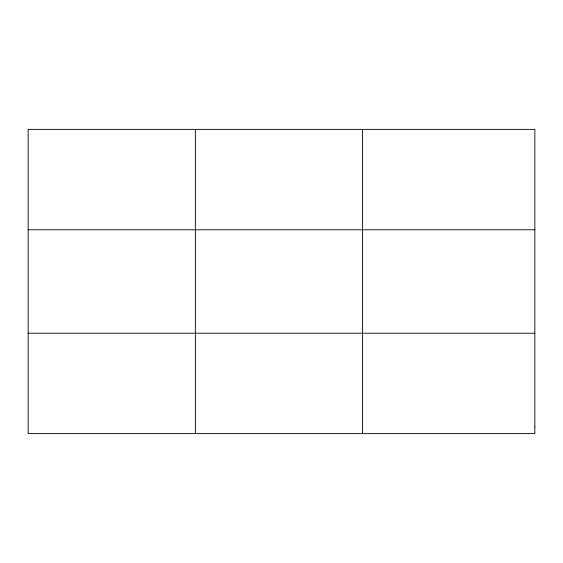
<?xml version="1.0" encoding="UTF-8"?>
<svg xmlns="http://www.w3.org/2000/svg" width="563" height="563" viewBox="0 0 563 563"><rect width="100%" height="100%" fill="white"/><g stroke="black" fill="none" stroke-linecap="round" stroke-linejoin="round"><path stroke-width="0.84" d="M195.361 129.37L195.361 433.63M362.572 129.37L362.572 433.63M28.15 229.774L534.85 229.774M28.15 333.226L534.85 333.226M534.85 426.937L534.85 433.63L28.15 433.63L28.15 129.37L534.85 129.37L534.85 426.937"/></g></svg>
